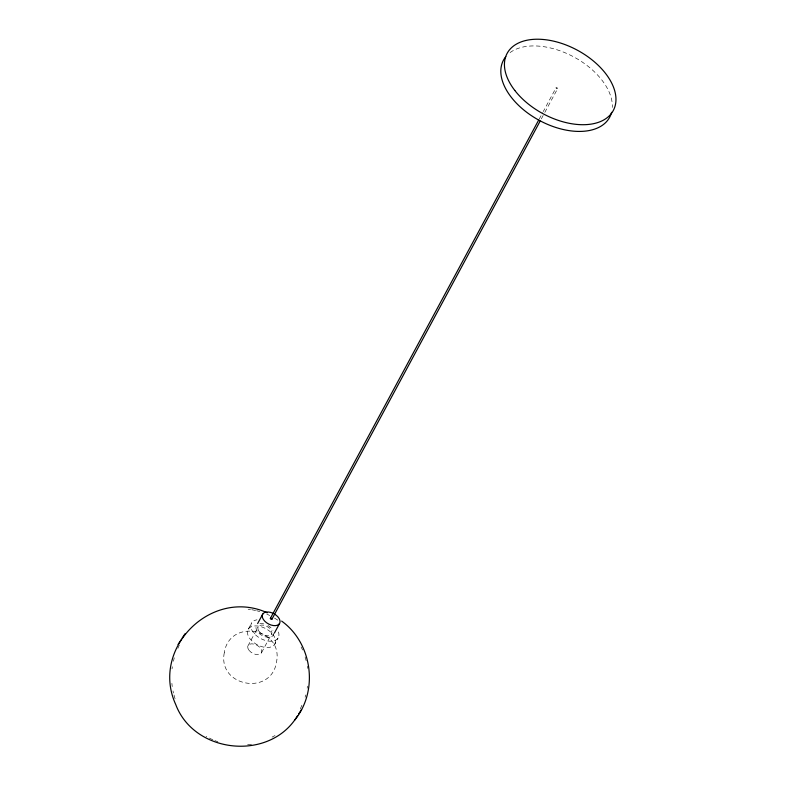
<?xml version="1.0" encoding="UTF-8"?>
<svg xmlns="http://www.w3.org/2000/svg" width="786" height="786" viewBox="0 0 786 786"><rect width="100%" height="100%" fill="white"/><g stroke="black" fill="none" stroke-linecap="round" stroke-linejoin="round"><path stroke-width="0.59" stroke-dasharray="3.93 2.95" d="M556.046 87.816C556.901 90.39 558.62 87.059 556.046 87.816L543.244 111.592M172.016 668.866L172.331 666.744M307.159 688.261L307.483 686.129M173.392 661.262L174.266 657.823M305.106 697.251L305.685 694.962M177.862 648.391L179.296 645.11M300.35 708.825L302.748 703.352M248.268 629.193L251.638 622.934M247.904 645.954L258.024 627.169M539.167 119.158L542.664 112.673M541.318 118.902L544.236 113.498M544.816 112.418L557.618 88.641M261.62 652.508L271.74 633.712M274.746 644.215A15.229 9.127 28.3 0 0 259.056 626.226A15.229 9.127 28.3 0 0 250.714 639.676A15.229 9.127 28.3 0 0 274.746 644.215L278.116 637.947M272.084 737.121L275.021 735.549M247.61 744.725L253.19 744.047M248.101 609.199L250.528 609.553M251.746 609.72L255.725 610.516M256.717 610.712L259.744 611.587M214.892 740.608L217.899 741.758M266.768 614.092L269.716 615.497M212.878 739.842L206.089 736.413M274.501 618.071L278.165 620.38M301.117 646.996L302.649 649.993M305.106 656.958L306.206 660.908M174.001 695.001L175.101 698.951M172.989 690.904L173.451 693.026M307.365 666.223L307.562 668.405M171.898 683.348L172.193 686.62M273.793 633.447A9.648 5.777 28.3 0 1 262.495 635.717A9.648 5.777 28.3 0 1 257.071 624.978M259.881 623.701A9.648 5.777 28.3 0 1 265.187 624.3M267.928 625.528A9.648 5.777 28.3 0 1 272.968 630.333M278.421 631.954A15.229 9.127 28.3 0 1 270.158 641.238A15.229 9.127 28.3 0 1 252.444 631.187A15.229 9.127 28.3 0 1 256.993 619.8M510.065 52.603A60.286 36.107 28.3 0 1 573.564 56.808A60.286 36.107 28.3 0 1 612.323 107.456M224.285 652.812C217.496 686.659 271.534 696.396 276.564 661.763C283.353 627.906 229.316 618.169 224.285 652.812M249.024 650.307A7.614 4.559 28.3 0 0 261.168 653.274A7.614 4.559 28.3 0 0 254.084 644.107A7.614 4.559 28.3 0 0 249.024 650.307M259.144 631.512A7.614 4.559 28.3 0 0 271.288 634.489A7.614 4.559 28.3 0 0 264.204 625.322A7.614 4.559 28.3 0 0 259.144 631.512"/><path stroke-width="1.18" d="M538.587 120.238L270.355 618.395L270.905 619.289L271.927 619.221L540.159 121.064M271.927 619.221L271.74 618.602M267.319 612.815C211.503 587.299 150.087 648.44 175.72 704.492C194.358 754.138 270.463 761.546 297.599 715.624M294.632 720.173C318.811 690.835 312.406 643.233 281.663 621.097M257.631 623.573L262.76 614.053M274.402 633.084L279.531 623.563M178.068 644.461L181.055 639.863M182.057 638.311L185.015 633.762M298.601 714.071L301.588 709.473M270.355 618.395L270.954 618.189M274.186 613.895A9.648 5.777 28.3 0 1 277.232 625.283A9.648 5.777 28.3 0 1 262.563 617.855A9.648 5.777 28.3 0 1 272.84 613.208M611.596 112.31A60.286 36.107 28.3 0 1 540.306 120.916A60.286 36.107 28.3 0 1 505.83 56.631M514.81 90.449A60.286 36.107 28.3 0 0 610.958 114.009A60.286 36.107 28.3 0 0 554.837 41.442A60.286 36.107 28.3 0 0 514.81 90.449"/></g></svg>
